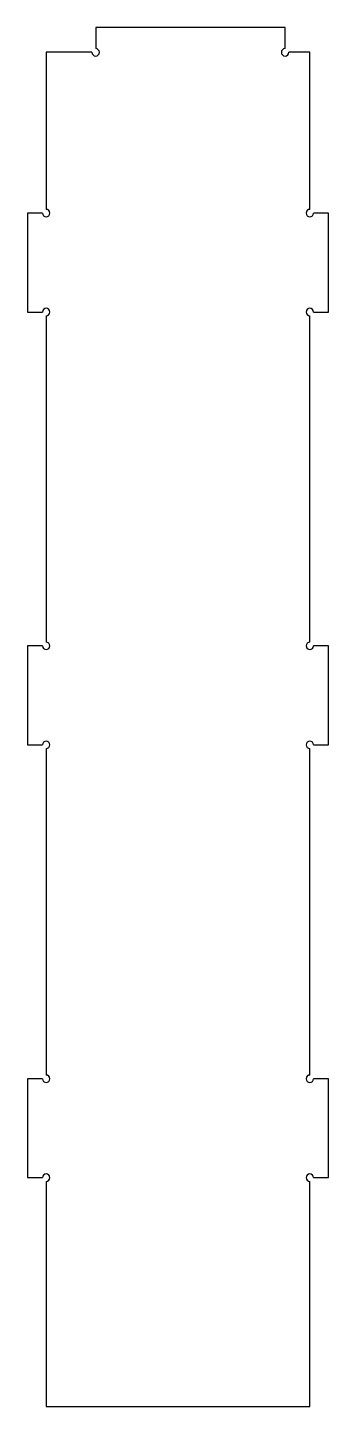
# Model space of a CAD drawing. Header units: millimetres. Extents: x -151 to -102, y -20 to 203.
import ezdxf

# ---------------------------------------------------------------- set-up
doc = ezdxf.new("R2010")
doc.units = ezdxf.units.MM

msp = doc.modelspace()

# ---------------------------------------------------------------- linework, layer by layer
for p, q in [((-109, 203, 1.5), (-139.6, 203, 1.5)), ((-139.6, 203, 1.5), (-139.6, 199.6, 1.5)), ((-109, 199.6, 1.5), (-109, 203, 1.5)), ((-140.2, 199, 1.5), (-147.6, 199, 1.5)), ((-147.6, 199, 1.5), (-147.6, 173.6, 1.5)), ((-105, 199, 1.5), (-108.4, 199, 1.5)), ((-105, 173.6, 1.5), (-105, 199, 1.5)), ((-148.2, 173, 1.5), (-150.6, 173, 1.5)), ((-150.6, 173, 1.5), (-150.6, 157, 1.5)), ((-102, 173, 1.5), (-104.4, 173, 1.5)), ((-102, 157, 1.5), (-102, 173, 1.5)), ((-150.6, 157, 1.5), (-148.2, 157, 1.5)), ((-147.6, 156.4, 1.5), (-147.6, 103.6, 1.5)), ((-105, 103.6, 1.5), (-105, 156.4, 1.5)), ((-104.4, 157, 1.5), (-102, 157, 1.5)), ((-148.2, 103, 1.5), (-150.6, 103, 1.5)), ((-150.6, 103, 1.5), (-150.6, 87, 1.5)), ((-102, 103, 1.5), (-104.4, 103, 1.5)), ((-102, 87, 1.5), (-102, 103, 1.5)), ((-150.6, 87, 1.5), (-148.2, 87, 1.5)), ((-104.4, 87, 1.5), (-102, 87, 1.5)), ((-147.6, 86.4, 1.5), (-147.6, 33.6, 1.5)), ((-105, 33.6, 1.5), (-105, 86.4, 1.5)), ((-148.2, 33, 1.5), (-150.6, 33, 1.5)), ((-150.6, 33, 1.5), (-150.6, 17, 1.5)), ((-102, 33, 1.5), (-104.4, 33, 1.5)), ((-102, 17, 1.5), (-102, 33, 1.5)), ((-150.6, 17, 1.5), (-148.2, 17, 1.5)), ((-147.6, 16.4, 1.5), (-147.6, -20, 1.5)), ((-105, -20, 1.5), (-105, 16.4, 1.5)), ((-104.4, 17, 1.5), (-102, 17, 1.5)), ((-147.6, -20, 1.5), (-105, -20, 1.5))]:
    msp.add_line(p, q)
for centre, start, end in [((-139.6, 199, 1.5), 180, 450), ((-109, 199, 1.5), 90, 360), ((-147.6, 173, 1.5), 180, 450), ((-105, 173, 1.5), 90, 360), ((-147.6, 157, 1.5), 270, 540), ((-105, 157, 1.5), 0, 270), ((-147.6, 103, 1.5), 180, 450), ((-105, 103, 1.5), 90, 360), ((-147.6, 87, 1.5), 270, 540), ((-105, 87, 1.5), 0, 270), ((-147.6, 33, 1.5), 180, 450), ((-105, 33, 1.5), 90, 360), ((-147.6, 17, 1.5), 270, 540), ((-105, 17, 1.5), 0, 270)]:
    msp.add_arc(centre, 0.6, start, end)

doc.saveas('drawing.dxf')
